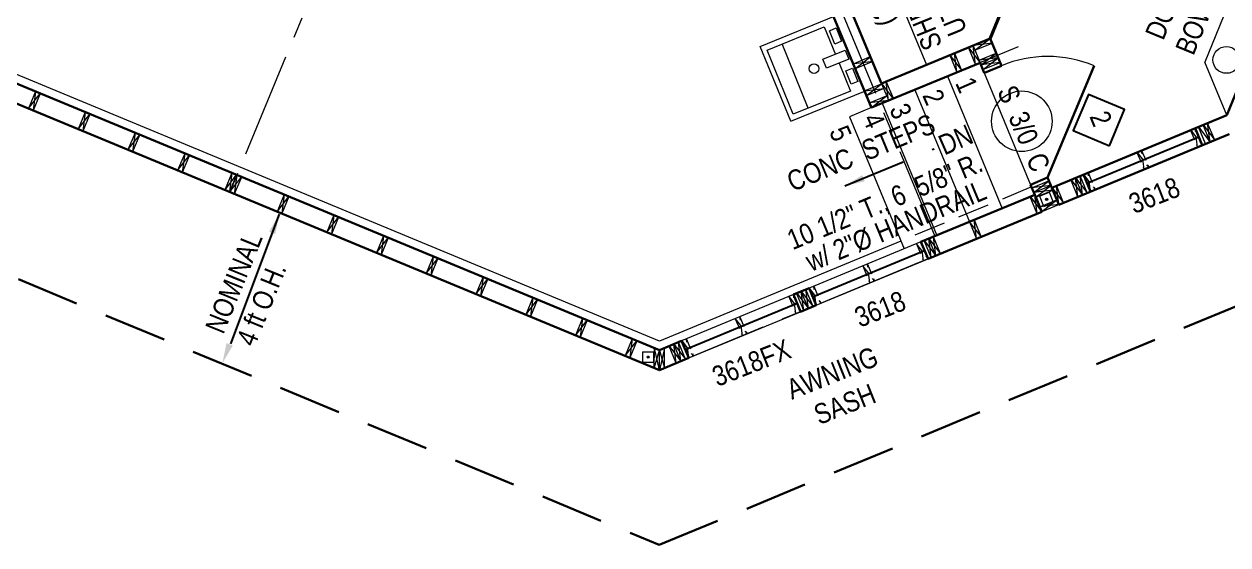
# Model space of a CAD drawing. Header units: inches. Extents: x 2775 to 35798, y 1675 to 10350.
# Drawn here: x 12235.5 to 12593.4, y 3803.3 to 3958.2 of the extents above; entities that cross this region are included whole.
import ezdxf

# ---------------------------------------------------------------- set-up
doc = ezdxf.new("R2010")
doc.units = ezdxf.units.IN
doc.header["$LTSCALE"] = 0.5
doc.header["$MEASUREMENT"] = 0
doc.linetypes.add('CENTER', pattern=[2, 1.25, -0.25, 0.25, -0.25])
doc.linetypes.add('HIDDEN', pattern=[0.375, 0.25, -0.125])
for name, color, linetype, lineweight in [('BUILT-INS', 6, 'CONTINUOUS', 9), ('CONCRETE', 7, 'CONTINUOUS', 20), ('DOORS', 7, 'CONTINUOUS', 30), ('FOUNDATION', 7, 'CONTINUOUS', 30), ('GRID', 1, 'CENTER', 20), ('INT WALLS', 7, 'CONTINUOUS', 40), ('MILLWORK', 7, 'CONTINUOUS', 20), ('PLUMBING', 7, 'CONTINUOUS', 20), ('ROOFLINE', 7, 'HIDDEN', 30), ('STAIRS', 7, 'CONTINUOUS', 20), ('WALL FRAMING', 7, 'CONTINUOUS', 30), ('WALLS', 7, 'CONTINUOUS', 30), ('WINDOWS', 5, 'CONTINUOUS', 30)]:
    doc.layers.add(name, color=color, linetype=linetype, lineweight=lineweight)
doc.layers.add('TEXT', color=7, linetype='CONTINUOUS')
doc.styles.add('ARCHENT', font='technical.ttf', dxfattribs={"height": 6})
doc.styles.add('ARCHENTLTD', font='technical.ttf', dxfattribs={"height": 6})
doc.dimstyles.new('ARCHENTLTD', dxfattribs={"dimtxt": 12, "dimasz": 6, "dimexe": 9, "dimexo": 3, "dimgap": 1, "dimtad": 0, "dimdec": 4, "dimzin": 1, "dimdsep": 46, "dimlunit": 4, "dimtxsty": 'ARCHENT', "dimcen": 6, "dimaunit": 1, "dimadec": 5, "dimazin": 0, "dimtfac": 1, "dimtdec": 4, "dimtofl": 0, "dimtmove": 0, "dimatfit": 3, "dimfxl": 1, "dimfrac": 2, "dimtolj": 1, "dimtzin": 0, "dimarcsym": 0})

msp = doc.modelspace()

# ---------------------------------------------------------------- hatches: boundary and pattern name
at = {"layer": 'WALL FRAMING', "lineweight": 9, "ltscale": 150}
for points in [[(12539.34318, 3906.37095, 1), (12539.58549, 3905.79483, 1)], [(12421.30677, 3859.18546, 1), (12420.68177, 3859.18546, 1)]]:
    msp.add_hatch(color=256, dxfattribs=at).paths.add_polyline_path(points)

# ---------------------------------------------------------------- linework, layer by layer
at = {"layer": 'BUILT-INS', "ltscale": 75}
msp.add_line((12596.013, 3970.29662), (12586.51419, 3946.88768), dxfattribs=at)
at = {"layer": 'BUILT-INS', "linetype": 'Continuous', "lineweight": 9, "ltscale": 0.25}
msp.add_line((12593.05146, 3931.08333), (12586.51419, 3946.88768), dxfattribs=at)
at = {"layer": 'BUILT-INS', "ltscale": 50}
msp.add_circle((12592.92349, 3947.52798), 4, dxfattribs=at)
at = {"layer": 'DOORS', "ltscale": 25}
msp.add_line((12553.5737, 3945.77878), (12539.7699, 3912.53039), dxfattribs=at)
at = {"layer": 'DOORS', "color": 7, "linetype": 'Continuous', "lineweight": 25, "ltscale": 25, "flags": 128}
msp.add_lwpolyline([(12558.1279, 3922.00633), (12562.64068, 3932.76652), (12551.88049, 3937.2793), (12547.36771, 3926.51911)], close=True, dxfattribs=at)
at = {"layer": 'DOORS', "color": 7, "linetype": 'Continuous', "lineweight": 20, "ltscale": 7.5}
msp.add_circle((12532.09722, 3929.27678), 9, dxfattribs=at)
at = {"layer": 'DOORS', "lineweight": 9, "ltscale": 75}
msp.add_arc((12539.7699, 3912.53039), 36, 67.4531403, 112.4531403, dxfattribs=at)
at = {"layer": 'FOUNDATION', "lineweight": 20, "ltscale": 75}
for p, q in [((12424.33622, 3863.95432), (12207.75358, 3953.72782)), ((12496.13483, 3893.67371), (12424.33622, 3863.95432))]:
    msp.add_line(p, q, dxfattribs=at)
at = {"layer": 'FOUNDATION', "linetype": 'HIDDEN', "lineweight": 9, "ltscale": 75}
msp.add_line((12534.9654, 3909.74674), (12496.13483, 3893.67371), dxfattribs=at)
at = {"layer": 'FOUNDATION', "color": 7, "linetype": 'Continuous', "lineweight": 9, "ltscale": 25}
msp.add_solid([(12297.51832, 3862.59664), (12294.4326, 3857.35466), (12295.65142, 3863.31406)], dxfattribs=at)
at = {"layer": 'GRID', "linetype": 'CENTER', "lineweight": 20, "ltscale": 50}
msp.add_line((12408.96409, 4179.30321), (12296.60793, 3908.23889), dxfattribs=at)
at = {"layer": 'GRID', "ltscale": 50}
for p, q in [((12476.62773, 3966.47004), (12506.23045, 3895.14686)), ((12530.98852, 3951.36752), (12489.94988, 3934.37238)), ((12424.33453, 3855.29622), (12207.7602, 3945.06628)), ((12593.71173, 3925.40605), (12424.33453, 3855.29622))]:
    msp.add_line(p, q, dxfattribs=at)
at = {"layer": 'INT WALLS', "ltscale": 75}
msp.add_line((12522.68162, 3953.88076), (12527.27653, 3964.96619), dxfattribs=at)
at = {"layer": 'MILLWORK', "ltscale": 50}
msp.add_line((12487.40116, 3985.40271), (12503.73876, 3946.0398), dxfattribs=at)
at = {"layer": 'PLUMBING', "linetype": 'Continuous', "lineweight": 9, "ltscale": 0.25}
for p, q in [((12454.3349, 3951.53681), (12476.61411, 3960.5878)), ((12456.34031, 3950.4482), (12473.36227, 3957.36342)), ((12473.36227, 3957.36342), (12476.7141, 3949.11283)), ((12463.38589, 3929.25761), (12454.3349, 3951.53681)), ((12468.60147, 3933.17223), (12460.84037, 3952.27637)), ((12464.10142, 3931.34407), (12456.34031, 3950.4482)), ((12477.75572, 3946.54886), (12481.12338, 3938.25929)), ((12463.38589, 3929.25761), (12485.6651, 3938.3086)), ((12481.12338, 3938.25929), (12464.10142, 3931.34407))]:
    msp.add_line(p, q, dxfattribs=at)
at = {"layer": 'PLUMBING', "lineweight": 9, "ltscale": 12}
for points in [[(12474.90812, 3956.20759), (12476.89734, 3957.01571), (12478.51359, 3953.03728), (12476.52437, 3952.22916)], [(12472.96037, 3947.69125), (12479.59109, 3950.385), (12480.66859, 3947.73271), (12474.03787, 3945.03896)], [(12479.75687, 3944.2723), (12481.74608, 3945.08042), (12483.36233, 3941.10199), (12481.37312, 3940.29387)]]:
    msp.add_lwpolyline(points, close=True, dxfattribs=at)
at = {"layer": 'PLUMBING', "linetype": 'Continuous', "lineweight": 9, "ltscale": 0.25}
msp.add_circle((12470.31698, 3944.94064), 1.4314, dxfattribs=at)
at = {"layer": 'ROOFLINE', "linetype": 'HIDDEN', "ltscale": 150}
for p, q in [((12207.79459, 3893.09071), (12424.31721, 3803.34209)), ((12424.31721, 3803.34209), (12597.85955, 3875.14319))]:
    msp.add_line(p, q, dxfattribs=at)
at = {"layer": 'STAIRS', "color": 7, "linetype": 'Continuous', "ltscale": 25}
for p, q in [((12509.9763, 3942.65656), (12526.20162, 3903.39438)), ((12500.27228, 3938.64632), (12516.4999, 3899.37857)), ((12490.57095, 3934.62958), (12506.79818, 3895.36277)), ((12480.86424, 3930.62583), (12497.09646, 3891.34696))]:
    msp.add_line(p, q, dxfattribs=at)
at = {"layer": 'STAIRS', "color": 7, "lineweight": 20, "ltscale": 75}
msp.add_line((12520.94286, 3943.6876), (12534.71273, 3910.42564), dxfattribs=at)
at = {"layer": 'STAIRS', "color": 7, "linetype": 'Continuous', "ltscale": 50}
msp.add_line((12487.40754, 3933.32403), (12480.86424, 3930.62583), dxfattribs=at)
at = {"layer": 'WALL FRAMING', "lineweight": 9, "ltscale": 150}
for p, q in [((12516.2022, 3951.16162), (12519.69365, 3946.65869)), ((12523.24634, 3952.49109), (12517.59144, 3951.77466)), ((12518.30809, 3946.08404), (12517.59848, 3951.71043)), ((12518.16493, 3950.38861), (12522.67286, 3953.87714)), ((12482.77718, 3945.0989), (12487.28511, 3948.58743)), ((12510.68563, 3948.93586), (12514.17708, 3944.43292)), ((12512.79152, 3943.85827), (12512.08191, 3949.48467)), ((12525.06065, 3948.10794), (12519.40575, 3947.3915)), ((12519.97923, 3946.00546), (12524.48717, 3949.49398)), ((12520.5515, 3944.62067), (12525.05944, 3948.10919)), ((12487.91096, 3947.082), (12482.25605, 3946.36556)), ((12525.63292, 3946.72315), (12519.97802, 3946.00671)), ((12485.89959, 3936.96314), (12490.40753, 3940.45167)), ((12490.39464, 3940.47495), (12493.88609, 3935.97202)), ((12492.50053, 3935.39737), (12491.79092, 3941.02376)), ((12236.79014, 3933.03384), (12240.27954, 3937.54207)), ((12238.89357, 3938.11573), (12238.17611, 3932.46017)), ((12491.03338, 3938.94624), (12485.37847, 3938.2298)), ((12487.38117, 3933.38965), (12491.8891, 3936.87817)), ((12492.46259, 3935.49213), (12486.80768, 3934.77569)), ((12251.57078, 3926.9074), (12255.06017, 3931.41563)), ((12253.6742, 3931.98929), (12252.95675, 3926.33374)), ((12584.57092, 3927.6069), (12588.06009, 3923.09947)), ((12585.95425, 3928.18693), (12589.44342, 3923.67951)), ((12588.05746, 3923.10582), (12587.34021, 3928.76062)), ((12266.35142, 3920.78097), (12269.84081, 3925.2892)), ((12268.45484, 3925.86286), (12267.73739, 3920.2073)), ((12281.13206, 3914.65453), (12284.62145, 3919.16276)), ((12283.23548, 3919.73642), (12282.51803, 3914.08087)), ((12295.15963, 3908.82542), (12298.64902, 3913.33365)), ((12297.26305, 3913.90731), (12296.5456, 3908.25176)), ((12296.591, 3908.1651), (12300.08039, 3912.67333)), ((12298.69442, 3913.24699), (12297.97697, 3907.59144)), ((12546.68559, 3911.93203), (12550.17476, 3907.4246)), ((12549.45751, 3913.0794), (12548.07155, 3912.50571)), ((12548.7888, 3906.85091), (12548.07155, 3912.50571)), ((12548.07155, 3912.50571), (12551.56072, 3907.99829)), ((12550.17476, 3907.4246), (12549.45751, 3913.0794)), ((12540.72224, 3910.21889), (12535.06733, 3909.50245)), ((12535.64082, 3908.11641), (12540.14875, 3911.60493)), ((12541.29573, 3908.83285), (12535.64082, 3908.11641)), ((12536.21431, 3906.73037), (12540.72224, 3910.21889)), ((12540.98855, 3909.57502), (12544.47772, 3905.06759)), ((12543.09176, 3904.4939), (12542.37451, 3910.1487)), ((12310.69334, 3902.40166), (12314.18273, 3906.90989)), ((12312.79676, 3907.48355), (12312.07931, 3901.828)), ((12534.53442, 3906.86498), (12538.02359, 3902.35755)), ((12536.63763, 3901.78387), (12535.92038, 3907.43867)), ((12537.99459, 3902.41964), (12542.50252, 3905.90816)), ((12327.5774, 3901.35712), (12326.85994, 3895.70157)), ((12543.07601, 3904.52212), (12537.4211, 3903.80568)), ((12325.47397, 3896.27523), (12328.96337, 3900.78346)), ((12516.48584, 3899.39671), (12519.97729, 3894.89378)), ((12518.59173, 3894.31913), (12517.88211, 3899.94552)), ((12340.25461, 3890.14879), (12343.74401, 3894.65702)), ((12342.35804, 3895.23068), (12341.64058, 3889.57513)), ((12503.03786, 3893.82536), (12506.52703, 3889.31793)), ((12505.14107, 3888.74425), (12504.42382, 3894.39905)), ((12504.42382, 3894.39905), (12507.91299, 3889.89162)), ((12506.52703, 3889.31793), (12505.80978, 3894.97273)), ((12355.03525, 3884.02236), (12358.52464, 3888.53059)), ((12357.13867, 3889.10425), (12356.42122, 3883.4487)), ((12369.81589, 3877.89592), (12373.30528, 3882.40415)), ((12371.91931, 3882.97781), (12371.20186, 3877.32226)), ((12384.59653, 3871.76949), (12388.08592, 3876.27772)), ((12386.69995, 3876.85138), (12385.9825, 3871.19583)), ((12465.1574, 3878.13871), (12468.64657, 3873.63128)), ((12466.54074, 3878.71875), (12470.02991, 3874.21132)), ((12467.26061, 3873.0576), (12466.54336, 3878.7124)), ((12468.64395, 3873.63763), (12467.9267, 3879.29243)), ((12399.37717, 3865.64305), (12402.86656, 3870.15128)), ((12401.48059, 3870.72494), (12400.76314, 3865.06939)), ((12414.15781, 3859.51662), (12417.6472, 3864.02485)), ((12416.26123, 3864.59851), (12415.54378, 3858.94296)), ((12424.33467, 3855.29559), (12422.84981, 3861.86505)), ((12425.84981, 3861.86431), (12424.33467, 3855.29559)), ((12427.27207, 3862.46384), (12430.76124, 3857.95641)), ((12430.04399, 3863.61121), (12428.65803, 3863.03753)), ((12429.37528, 3857.38272), (12428.65803, 3863.03753)), ((12428.65803, 3863.03753), (12432.1472, 3858.5301)), ((12430.76124, 3857.95641), (12430.04399, 3863.61121)), ((12422.83612, 3855.92302), (12424.34838, 3861.2438)), ((12424.34838, 3861.2438), (12425.83611, 3855.9161))]:
    msp.add_line(p, q, dxfattribs=at)
at = {"layer": 'WALL FRAMING', "linetype": 'Continuous', "lineweight": 20, "ltscale": 25}
for p, q in [((12516.21233, 3951.1372), (12518.31822, 3946.05962)), ((12517.59789, 3951.71185), (12519.70378, 3946.63427)), ((12510.69576, 3948.91143), (12512.80165, 3943.83385)), ((12512.08132, 3949.48608), (12514.18721, 3944.4085)), ((12490.40477, 3940.45052), (12492.51066, 3935.37294)), ((12491.79033, 3941.02518), (12493.89622, 3935.94759)), ((12516.49597, 3899.37229), (12518.60186, 3894.2947)), ((12517.88153, 3899.94694), (12519.98742, 3894.86935))]:
    msp.add_line(p, q, dxfattribs=at)
at = {"layer": 'WALL FRAMING', "lineweight": 20, "ltscale": 75}
for p, q in [((12517.5907, 3951.77435), (12522.67286, 3953.87714)), ((12518.16297, 3950.38957), (12523.24513, 3952.49235)), ((12482.20295, 3946.48464), (12487.28511, 3948.58743)), ((12519.40501, 3947.39119), (12524.48717, 3949.49398)), ((12519.97728, 3946.00641), (12525.05944, 3948.10919)), ((12482.80137, 3945.03894), (12487.88352, 3947.14173)), ((12520.55077, 3944.62037), (12525.63292, 3946.72315)), ((12485.32537, 3938.34888), (12490.40753, 3940.45167)), ((12238.89632, 3938.12238), (12236.79014, 3933.03384)), ((12240.28229, 3937.54872), (12238.17611, 3932.46017)), ((12485.92379, 3936.90318), (12491.00594, 3939.00597)), ((12486.80695, 3934.77538), (12491.8891, 3936.87817)), ((12487.40536, 3933.32969), (12492.48752, 3935.43247)), ((12253.67696, 3931.99594), (12251.57078, 3926.9074)), ((12255.06293, 3931.42228), (12252.95675, 3926.33374)), ((12586.67233, 3922.53014), (12584.56848, 3927.61279)), ((12588.05829, 3923.10382), (12585.95444, 3928.18647)), ((12589.44425, 3923.67751), (12587.3404, 3928.76016)), ((12268.4576, 3925.86951), (12266.35142, 3920.78097)), ((12269.84357, 3925.29585), (12267.73739, 3920.2073)), ((12283.23823, 3919.74307), (12281.13206, 3914.65453)), ((12284.6242, 3919.16941), (12282.51803, 3914.08087)), ((12297.2658, 3913.91396), (12295.15963, 3908.82542)), ((12298.65177, 3913.3403), (12296.5456, 3908.25176)), ((12298.69717, 3913.25364), (12296.591, 3908.1651)), ((12300.08314, 3912.67998), (12297.97697, 3907.59144)), ((12548.78944, 3906.84938), (12546.68559, 3911.93203)), ((12550.1754, 3907.42306), (12548.07155, 3912.50571)), ((12551.56136, 3907.99675), (12549.45751, 3913.0794)), ((12535.0653, 3909.50417), (12540.15182, 3911.6062)), ((12535.63819, 3908.11788), (12540.72471, 3910.21991)), ((12536.21108, 3906.73159), (12541.29761, 3908.83362)), ((12544.47836, 3905.06605), (12542.37451, 3910.1487)), ((12312.79951, 3907.4902), (12310.69334, 3902.40166)), ((12314.18548, 3906.91654), (12312.07931, 3901.828)), ((12536.6391, 3901.78033), (12534.53525, 3906.86298)), ((12537.4192, 3903.80745), (12542.50573, 3905.90949)), ((12327.58015, 3901.36377), (12325.47397, 3896.27523)), ((12537.9921, 3902.42117), (12543.07862, 3904.5232)), ((12328.96612, 3900.79011), (12326.85994, 3895.70157)), ((12342.36079, 3895.23733), (12340.25461, 3890.14879)), ((12343.74676, 3894.66367), (12341.64058, 3889.57513)), ((12505.14171, 3888.74271), (12503.03786, 3893.82536)), ((12506.52767, 3889.31639), (12504.42382, 3894.39905)), ((12507.91363, 3889.89008), (12505.80978, 3894.97273)), ((12357.14143, 3889.1109), (12355.03525, 3884.02236)), ((12358.5274, 3888.53724), (12356.42122, 3883.4487)), ((12371.92207, 3882.98446), (12369.81589, 3877.89592)), ((12373.30804, 3882.4108), (12371.20186, 3877.32226)), ((12386.7027, 3876.85803), (12384.59653, 3871.76949)), ((12388.08867, 3876.28437), (12385.9825, 3871.19583)), ((12467.25881, 3873.06195), (12465.15497, 3878.1446)), ((12468.64477, 3873.63563), (12466.54093, 3878.71829)), ((12470.03073, 3874.20932), (12467.92689, 3879.29197)), ((12401.48334, 3870.73159), (12399.37717, 3865.64305)), ((12402.86931, 3870.15793), (12400.76314, 3865.06939)), ((12416.26398, 3864.60516), (12414.15781, 3859.51662)), ((12417.64995, 3864.0315), (12415.54378, 3858.94296)), ((12429.37592, 3857.38119), (12427.27207, 3862.46384)), ((12430.76188, 3857.95487), (12428.65803, 3863.03753)), ((12432.14784, 3858.52856), (12430.04399, 3863.61121))]:
    msp.add_line(p, q, dxfattribs=at)
at = {"layer": 'WALL FRAMING', "linetype": 'HIDDEN', "lineweight": 9, "ltscale": 25}
for p, q in [((12582.24823, 3926.68152), (12585.73968, 3922.17859)), ((12584.35412, 3921.60394), (12583.64451, 3927.23033)), ((12566.31919, 3920.05623), (12569.81064, 3915.5533)), ((12568.42508, 3914.97865), (12567.71547, 3920.60504)), ((12550.38243, 3913.45957), (12553.87388, 3908.95664)), ((12552.48831, 3908.38199), (12551.7787, 3914.00838)), ((12500.72383, 3892.8791), (12504.21528, 3888.37617)), ((12502.82972, 3887.80152), (12502.12011, 3893.42791)), ((12486.87781, 3881.2127), (12486.1682, 3886.83909)), ((12484.77192, 3886.29028), (12488.26337, 3881.78735)), ((12468.85086, 3879.67443), (12472.34231, 3875.1715)), ((12470.95675, 3874.59685), (12470.24714, 3880.22324)), ((12462.83472, 3877.21333), (12466.32616, 3872.7104)), ((12464.9406, 3872.13575), (12464.23099, 3877.76214)), ((12446.90568, 3870.58805), (12450.39713, 3866.08511)), ((12449.01157, 3865.51046), (12448.30195, 3871.13686)), ((12430.96891, 3863.99138), (12434.46036, 3859.48845)), ((12433.0748, 3858.9138), (12432.36519, 3864.54019))]:
    msp.add_line(p, q, dxfattribs=at)
at = {"layer": 'WALL FRAMING', "linetype": 'HIDDEN', "lineweight": 20, "ltscale": 25}
for p, q in [((12582.25836, 3926.6571), (12584.36425, 3921.57951)), ((12566.32933, 3920.03181), (12568.43521, 3914.95423)), ((12567.71489, 3920.60646), (12569.82077, 3915.52888)), ((12551.77812, 3914.0098), (12553.88401, 3908.93221)), ((12500.73396, 3892.85468), (12502.83985, 3887.77709)), ((12486.16761, 3886.84051), (12488.2735, 3881.76293)), ((12484.78205, 3886.26586), (12486.88794, 3881.18828)), ((12470.24655, 3880.22465), (12472.35244, 3875.14707)), ((12462.84485, 3877.18891), (12464.95073, 3872.11132)), ((12446.91581, 3870.56362), (12449.0217, 3865.48604)), ((12448.30137, 3871.13827), (12450.40726, 3866.06069)), ((12432.3646, 3864.54161), (12434.47049, 3859.46403))]:
    msp.add_line(p, q, dxfattribs=at)
at = {"layer": 'WALL FRAMING', "color": 9, "linetype": 'Continuous', "lineweight": 5, "ltscale": 150}
for p, q in [((12537.39265, 3906.98866), (12540.27619, 3908.19315)), ((12541.53602, 3905.17712), (12540.19034, 3908.39352)), ((12538.66955, 3903.93177), (12537.31028, 3907.18584)), ((12538.66955, 3903.93177), (12541.53602, 3905.17712)), ((12419.31953, 3860.75206), (12422.84607, 3860.74343)), ((12419.31953, 3860.75206), (12419.35616, 3857.62696)), ((12422.63238, 3860.74395), (12422.62473, 3857.61896)), ((12419.35616, 3857.62696), (12422.84272, 3857.62042))]:
    msp.add_line(p, q, dxfattribs=at)
at = {"layer": 'WALL FRAMING', "lineweight": 9, "ltscale": 50}
msp.add_line((12538.02506, 3902.35402), (12493.67777, 3883.98779), dxfattribs=at)
at = {"layer": 'WALL FRAMING', "lineweight": 20, "ltscale": 150}
for p, q in [((12422.83612, 3855.92302), (12422.84982, 3861.87122)), ((12425.83611, 3855.9161), (12425.84981, 3861.86431)), ((12424.33467, 3855.29559), (12424.34838, 3861.2438))]:
    msp.add_line(p, q, dxfattribs=at)
at = {"layer": 'WALL FRAMING', "color": 9, "linetype": 'Continuous', "lineweight": 5, "ltscale": 150}
for centre in [(12539.46434, 3906.08289), (12420.99427, 3859.18546)]:
    msp.add_circle(centre, 0.3125, dxfattribs=at)
at = {"layer": 'WALLS', "color": 4, "ltscale": 75}
for p, q in [((12627.27609, 4015.42682), (12593.05146, 3931.08333)), ((12207.75977, 3945.06524), (12424.3341, 3855.29518)), ((12520.9487, 3943.70536), (12526.0205, 3945.80131)), ((12541.00688, 3909.51542), (12593.05146, 3931.08333)), ((12585.74836, 3922.14768), (12583.64451, 3927.23033)), ((12543.1125, 3904.43444), (12593.71495, 3925.40472)), ((12534.68337, 3910.42836), (12539.7699, 3912.53039)), ((12552.48533, 3908.37921), (12550.38148, 3913.46186)), ((12534.68337, 3910.42836), (12535.92121, 3907.43667)), ((12538.02506, 3902.35402), (12535.92121, 3907.43667)), ((12504.22279, 3888.34818), (12538.03158, 3902.33617)), ((12504.21774, 3888.36025), (12502.11389, 3893.4429)), ((12470.95471, 3874.59178), (12468.85086, 3879.67443)), ((12466.33484, 3872.67949), (12464.23099, 3877.76214)), ((12466.33731, 3872.67351), (12470.95749, 3874.58506)), ((12433.07181, 3858.91102), (12430.96796, 3863.99367)), ((12424.3341, 3855.29518), (12433.07206, 3858.91041))]:
    msp.add_line(p, q, dxfattribs=at)
at = {"layer": 'WALLS', "color": 4, "ltscale": 50}
for p, q in [((12473.65204, 3966.46577), (12487.40996, 3933.31819)), ((12479.60367, 3966.4737), (12490.38085, 3940.50775)), ((12522.68162, 3953.88076), (12490.37984, 3940.51018)), ((12424.33556, 3861.24834), (12207.75551, 3951.02076)), ((12519.70085, 3946.69302), (12487.40874, 3933.32115)), ((12539.76643, 3912.52896), (12543.07862, 3904.5232)), ((12535.92121, 3907.43667), (12502.11389, 3893.4429)), ((12468.85086, 3879.67443), (12464.23099, 3877.76214)), ((12430.96796, 3863.99367), (12424.33556, 3861.24834))]:
    msp.add_line(p, q, dxfattribs=at)
at = {"layer": 'WALLS', "color": 4, "linetype": 'Continuous', "ltscale": 25}
msp.add_line((12522.68162, 3953.88076), (12526.0205, 3945.80131), dxfattribs=at)
at = {"layer": 'WALLS', "color": 4, "ltscale": 25}
msp.add_line((12519.70082, 3946.69309), (12520.93709, 3943.70155), dxfattribs=at)
at = {"layer": 'WALLS', "color": 4, "lineweight": 20, "ltscale": 50}
for p, q in [((12583.64451, 3927.23033), (12550.38148, 3913.46186)), ((12502.11389, 3893.4429), (12468.85086, 3879.67443)), ((12464.23099, 3877.76214), (12430.96796, 3863.99367))]:
    msp.add_line(p, q, dxfattribs=at)
at = {"layer": 'WALLS', "color": 4, "lineweight": 20, "ltscale": 75}
for p, q in [((12552.48558, 3908.3786), (12585.75083, 3922.1417)), ((12470.95749, 3874.58506), (12504.22279, 3888.34818)), ((12433.07206, 3858.91041), (12466.33731, 3872.67351))]:
    msp.add_line(p, q, dxfattribs=at)
at = {"layer": 'WINDOWS', "lineweight": 25, "ltscale": 75}
for p, q in [((12551.4334, 3910.92053), (12584.69643, 3924.689)), ((12469.90278, 3877.1331), (12503.16581, 3890.90158)), ((12432.01989, 3861.45234), (12465.28292, 3875.22082))]:
    msp.add_line(p, q, dxfattribs=at)

# ---------------------------------------------------------------- texts
at = {"layer": 'BUILT-INS', "linetype": 'Continuous', "insert": (12574.00672, 3960.53823), "char_height": 6, "width": 271, "attachment_point": 5, "rotation": 67.6919444, "style": 'ARCHENTLTD'}
msp.add_mtext('   \\P DOG\\P     BOWLS', dxfattribs=at)
at = {"layer": 'CONCRETE', "linetype": 'Continuous', "lineweight": 30, "ltscale": 1.5, "char_height": 6, "attachment_point": 5, "rotation": 22.5786111, "style": 'ARCHENTLTD'}
for s, insert in [(' \\PCONC  STEPS\\P  ', (12484.29209, 3919.92179)), (' 10 1/2" T., 6  5/8" R.\\P  ', (12492.59038, 3900.0583)), (' w/ 2"%%c HANDRAIL\\P  ', (12495.71469, 3893.11852))]:
    msp.add_mtext(s, dxfattribs=dict(at, insert=insert))
at = {"layer": 'DOORS', "color": 7, "linetype": 'Continuous', "lineweight": 30, "ltscale": 1.5, "char_height": 6, "style": 'ARCHENTLTD'}
for s, insert, attachment_point, rotation in [('S  3/0  C\\P{\\H1.999x;  }', (12540.71029, 3916.00428), 3, 293.1198546), ('2\\P  ', (12550.99318, 3928.18096), 5, 292.2661936), ('NOMINAL\\P4 ft O.H.\\P{\\H1.999x;  }', (12289.15416, 3867.97255), 1, 67.8527933)]:
    msp.add_mtext(s, dxfattribs=dict(at, insert=insert, attachment_point=attachment_point, rotation=rotation))
at = {"layer": 'ROOFLINE', "lineweight": 20, "ltscale": 150, "char_height": 6, "width": 14.1875, "attachment_point": 1, "style": 'ARCHENTLTD'}
for s, insert, rotation in [('1', (12517.70124, 3943.05113), 293.6090775), ('2', (12507.90606, 3939.40206), 293.6090775), ('3', (12498.11089, 3935.2554), 293.6090775), ('4', (12490.14194, 3932.43566), 293.6090775), ('5', (12480.20202, 3928.63238), 293.6090775), ('DN', (12506.68217, 3924.57249), 23.6116131)]:
    msp.add_mtext(s, dxfattribs=dict(at, insert=insert, rotation=rotation))
at = {"layer": 'TEXT', "linetype": 'Continuous', "char_height": 6, "width": 271, "rotation": 112.1135325, "style": 'ARCHENTLTD'}
for s, insert, attachment_point in [('(2) \\PSHELVES', (12495.2201, 3963.66518), 5), ('   \\P UTILITY', (12491.51668, 3973.93402), 3)]:
    msp.add_mtext(s, dxfattribs=dict(at, insert=insert, attachment_point=attachment_point))
at = {"layer": 'WINDOWS', "color": 7, "linetype": 'Continuous', "lineweight": 30, "char_height": 6, "style": 'ARCHENTLTD'}
for s, insert, attachment_point, rotation in [('3618 \\P\\P  ', (12563.26583, 3907.25176), 1, 21.5090367), ('3618 \\P\\P  ', (12481.73776, 3873.45823), 1, 21.5090367), ('3618FX \\P\\P  ', (12439.40289, 3855.86785), 1, 21.5090367), ('AWNING  \\PSASH\\P\\P  ', (12481.3133, 3840.50544), 5, 21.7855761)]:
    msp.add_mtext(s, dxfattribs=dict(at, insert=insert, attachment_point=attachment_point, rotation=rotation))

# ---------------------------------------------------------------- leaders
at = {"layer": 'FOUNDATION', "color": 7, "linetype": 'Continuous', "lineweight": 9, "ltscale": 25}
msp.add_leader([(12311.3371, 3901.70034), (12296.81989, 3863.1427)], dimstyle='ARCHENTLTD', override={"dimgap": 1, "dimtad": 0}, dxfattribs=at)
at = {"layer": 'ROOFLINE', "lineweight": 20, "ltscale": 150}
msp.add_leader([(12479.48577, 3910.0351), (12506.04652, 3921.10375)], dimstyle='ARCHENTLTD', override={"dimgap": 1, "dimtad": 0}, dxfattribs=at)

doc.saveas('drawing.dxf')
